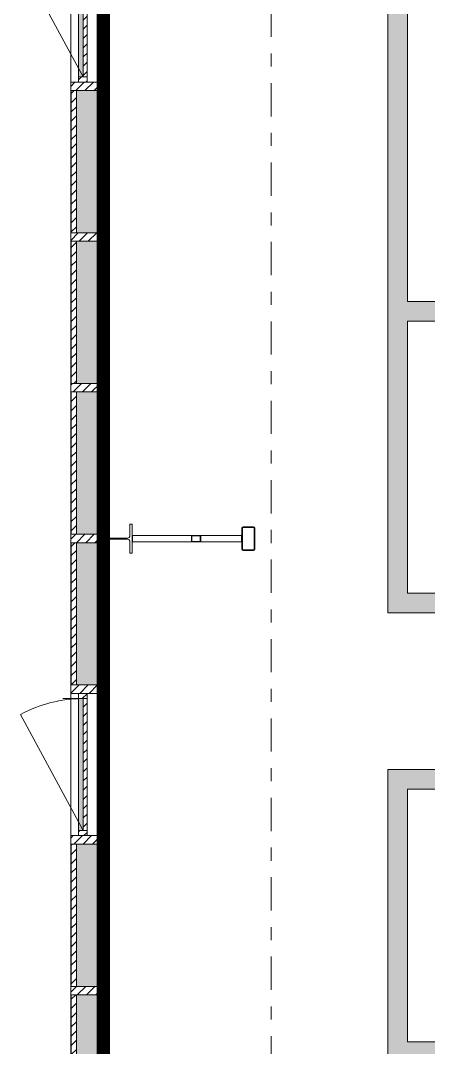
# Model space of a CAD drawing. Header units: metres. Extents: x 83 to 133, y -243 to -94.
# Drawn here: x 85.32 to 88.44, y -118.06 to -110.2 of the extents above; entities that cross this region are included whole.
import ezdxf

# ---------------------------------------------------------------- set-up
doc = ezdxf.new("R2010")
doc.units = ezdxf.units.M
doc.linetypes.add('DASHDOT', pattern=[25.4, 12.7, -6.35, 0, -6.35])
doc.linetypes.add('MP-HiddenLine', pattern=[0.006, 0.003, -0.003])
doc.layers.get('0').update_dxf_attribs({"lineweight": 5})
for name, color, linetype, lineweight in [('ARQ_Tramas Pladur', 253, 'Continuous', 5), ('BASE', 7, 'Continuous', 5), ('FOLHA', 15, 'Continuous', 5), ('MP_GENERICO', 7, 'Continuous', 5), ('PLADUR', 1, 'Continuous', 5)]:
    doc.layers.add(name, color=color, linetype=linetype, lineweight=lineweight)
pattern_1 = [(135, (-110.127, -85.828), (-0.035355339, -0.035355339), [])]
pattern_2 = [(135, (-115.897, -85.828), (-0.035355339, -0.035355339), [])]

# ---------------------------------------------------------------- blocks, each defined once
blk = doc.blocks.new('Family - ST_MetTrelica-1202378-200-HOSPITAL - PLANTA PISO 1')
at = {"layer": 'MP_GENERICO'}
for p, q in [((-0.094, 0.11), (-0.11, 0.11)), ((-0.11, 0.11), (-0.11, -0.11)), ((-0.094, 0.02275), (-0.094, 0.11)), ((0.11, 0.11), (0.094, 0.11)), ((0.094, 0.11), (0.094, 0.02275)), ((0.11, -0.11), (0.11, 0.11)), ((0.076, 0.00475), (-0.076, 0.00475)), ((-0.094, -0.11), (-0.094, -0.02275)), ((-0.076, -0.00475), (0.076, -0.00475)), ((0.094, -0.02275), (0.094, -0.11)), ((-0.11, -0.11), (-0.094, -0.11)), ((0.094, -0.11), (0.11, -0.11))]:
    blk.add_line(p, q, dxfattribs=at)
for centre, start, end in [((-0.076, 0.02275), 180, 270), ((0.076, 0.02275), 270, 0), ((-0.076, -0.02275), 90, 180), ((0.076, -0.02275), 0, 90)]:
    blk.add_arc(centre, 0.018, start, end, dxfattribs=at)
blk = doc.blocks.new('Family - Hospital da Trofa - Fachada v3-V76-200-HOSPITAL - PLANTA PISO 1')
at = {"layer": 'MP_GENERICO'}
for p, q in [((-0.019, 0), (-0.019, -0.0024)), ((-0.019, -0.0024), (0.019, -0.0024)), ((0.019, 0), (0.019, -0.0024))]:
    blk.add_line(p, q, dxfattribs=at)
blk = doc.blocks.new('Family - Weld-1202392-200-HOSPITAL - PLANTA PISO 1')
blk.add_blockref('Family - Hospital da Trofa - Fachada v3-V76-200-HOSPITAL - PLANTA PISO 1', (0, 0))
blk = doc.blocks.new('Family - ST_MetTrelica-1202419-200-HOSPITAL - PLANTA PISO 1')
at = {"layer": 'MP_GENERICO'}
for p, q in [((6.75, 1.04), (6.75, 0.96)), ((6.755, 0.96), (6.755, 1.04)), ((6.92, 1.05), (6.76, 1.05)), ((6.76, 1.045), (6.92, 1.045)), ((6.925, 1.04), (6.925, 0.96)), ((6.93, 0.96), (6.93, 1.04)), ((6.92, 0.955), (6.76, 0.955)), ((6.76, 0.95), (6.92, 0.95))]:
    blk.add_line(p, q, dxfattribs=at)
for centre, radius, start, end in [((6.76, 1.04), 0.01, 90, 180), ((6.76, 1.04), 0.005, 90, 180), ((6.92, 1.04), 0.01, 0, 90), ((6.92, 1.04), 0.005, 0, 90), ((6.76, 0.96), 0.01, 180, 270), ((6.76, 0.96), 0.005, 180, 270), ((6.92, 0.96), 0.005, 270, 0), ((6.92, 0.96), 0.01, 270, 360)]:
    blk.add_arc(centre, radius, start, end, dxfattribs=at)
blk = doc.blocks.new('Family - Hospital da Trofa - Fachada v3-1200319-200-HOSPITAL - PLANTA PISO 1')
at = {"layer": 'MP_GENERICO'}
blk.add_line((0.1892, 0.11), (0.185, 0.1142), dxfattribs=at)
blk = doc.blocks.new('Family - Weld-1202468-200-HOSPITAL - PLANTA PISO 1')
blk.add_blockref('Family - Hospital da Trofa - Fachada v3-1200319-200-HOSPITAL - PLANTA PISO 1', (6.68, 0))
blk = doc.blocks.new('Family - ST_MetTrelica-1202476-200-HOSPITAL - PLANTA PISO 1')
at = {"layer": 'MP_GENERICO'}
for p, q in [((6.815, 0.5726), (6.815, 0.11)), ((6.865, 0.11), (6.865, 0.5726))]:
    blk.add_line(p, q, dxfattribs=at)
blk = doc.blocks.new('Family - ST_MetTrelica-1202495-200-HOSPITAL - PLANTA PISO 1')
at = {"layer": 'MP_GENERICO'}
for p, q in [((6.815, 0.95), (6.815, 0.6278)), ((6.865, 0.6278), (6.865, 0.95)), ((6.859, 0.6365), (6.821, 0.6365)), ((6.821, 0.6322), (6.859, 0.6322)), ((6.815, 0.6278), (6.815, 0.5726)), ((6.818, 0.5726), (6.818, 0.6278)), ((6.859, 0.5683), (6.821, 0.5683)), ((6.821, 0.5639), (6.859, 0.5639)), ((6.862, 0.6278), (6.862, 0.5726)), ((6.865, 0.5726), (6.865, 0.6278))]:
    blk.add_line(p, q, dxfattribs=at)
at = {"layer": 'MP_GENERICO', "flags": 128}
for points in [[(6.821, 0.6365), (6.8198, 0.6363), (6.8187, 0.6358), (6.8177, 0.635), (6.8168, 0.634), (6.816, 0.6326), (6.8155, 0.6311), (6.8151, 0.6295), (6.815, 0.6278)], [(6.818, 0.6278), (6.8181, 0.6286), (6.8182, 0.6295), (6.8185, 0.6302), (6.8189, 0.6309), (6.8193, 0.6314), (6.8199, 0.6318), (6.8204, 0.6321), (6.821, 0.6322)], [(6.865, 0.6278), (6.8649, 0.6295), (6.8645, 0.6311), (6.864, 0.6326), (6.8632, 0.634), (6.8623, 0.635), (6.8613, 0.6358), (6.8602, 0.6363), (6.859, 0.6365)], [(6.859, 0.6322), (6.8596, 0.6321), (6.8601, 0.6318), (6.8607, 0.6314), (6.8611, 0.6309), (6.8615, 0.6302), (6.8618, 0.6295), (6.8619, 0.6286), (6.862, 0.6278)], [(6.815, 0.5726), (6.8151, 0.5709), (6.8155, 0.5693), (6.816, 0.5678), (6.8168, 0.5665), (6.8177, 0.5654), (6.8187, 0.5646), (6.8198, 0.5641), (6.821, 0.5639)], [(6.821, 0.5683), (6.8204, 0.5683), (6.8199, 0.5686), (6.8193, 0.569), (6.8189, 0.5695), (6.8185, 0.5702), (6.8182, 0.5709), (6.8181, 0.5718), (6.818, 0.5726)], [(6.862, 0.5726), (6.8619, 0.5718), (6.8618, 0.5709), (6.8615, 0.5702), (6.8611, 0.5695), (6.8607, 0.569), (6.8601, 0.5686), (6.8596, 0.5683), (6.859, 0.5683)], [(6.859, 0.5639), (6.8602, 0.5641), (6.8613, 0.5646), (6.8623, 0.5654), (6.8632, 0.5665), (6.864, 0.5678), (6.8645, 0.5693), (6.8649, 0.5709), (6.865, 0.5726)]]:
    blk.add_lwpolyline(points, dxfattribs=at)
blk = doc.blocks.new('Family - Hospital da Trofa - Fachada v3-V77-200-HOSPITAL - PLANTA PISO 1')
at = {"layer": 'MP_GENERICO'}
blk.add_line((6.8108, 0.95), (6.815, 0.9458), dxfattribs=at)
blk = doc.blocks.new('Family - Weld-1202553-200-HOSPITAL - PLANTA PISO 1')
blk.add_blockref('Family - Hospital da Trofa - Fachada v3-V77-200-HOSPITAL - PLANTA PISO 1', (0, 0))
blk = doc.blocks.new('Family - Hospital da Trofa - Fachada v3-1200453-200-HOSPITAL - PLANTA PISO 1')
at = {"layer": 'MP_GENERICO'}
for p, q in [((0.019, 0), (0.019, -0.0024)), ((-0.019, 0), (-0.019, -0.0024)), ((-0.019, -0.0024), (0.019, -0.0024))]:
    blk.add_line(p, q, dxfattribs=at)
blk = doc.blocks.new('Family - Weld-1202560-200-HOSPITAL - PLANTA PISO 1')
blk.add_blockref('Family - Hospital da Trofa - Fachada v3-1200453-200-HOSPITAL - PLANTA PISO 1', (0, 0))
blk = doc.blocks.new('Family - ST_MetTrelica-1202563-200-HOSPITAL - PLANTA PISO 1')
for name in ['Family - ST_MetTrelica-1202419-200-HOSPITAL - PLANTA PISO 1', 'Family - Weld-1202553-200-HOSPITAL - PLANTA PISO 1', 'Family - ST_MetTrelica-1202495-200-HOSPITAL - PLANTA PISO 1', 'Family - ST_MetTrelica-1202476-200-HOSPITAL - PLANTA PISO 1', 'Family - Weld-1202468-200-HOSPITAL - PLANTA PISO 1']:
    blk.add_blockref(name, (0, 0))
at = {"extrusion": (0, 0, -1)}
blk.add_blockref('Family - Weld-1202392-200-HOSPITAL - PLANTA PISO 1', (-6.84, 0.95), dxfattribs=at)
at = {"rotation": 270}
blk.add_blockref('Family - ST_MetTrelica-1202378-200-HOSPITAL - PLANTA PISO 1', (6.84, 0), dxfattribs=at)
at = {"extrusion": (0, 0, -1), "rotation": 180}
blk.add_blockref('Family - Weld-1202560-200-HOSPITAL - PLANTA PISO 1', (-6.84, 0.11), dxfattribs=at)
blk = doc.blocks.new('Direct Shape - ST_MetTrelica-1202601-200-HOSPITAL - PLANTA PISO 1')
at = {"layer": 'MP_GENERICO'}
for p, q in [((-0.094, 0.11), (-0.11, 0.11)), ((-0.11, 0.11), (-0.11, -0.11)), ((-0.094, 0.02275), (-0.094, 0.11)), ((0.11, 0.11), (0.094, 0.11)), ((0.094, 0.11), (0.094, 0.02275)), ((0.11, -0.11), (0.11, 0.11)), ((0.076, 0.00475), (-0.076, 0.00475)), ((-0.094, -0.11), (-0.094, -0.02275)), ((-0.076, -0.00475), (0.076, -0.00475)), ((0.094, -0.02275), (0.094, -0.11)), ((-0.11, -0.11), (-0.094, -0.11)), ((0.094, -0.11), (0.11, -0.11))]:
    blk.add_line(p, q, dxfattribs=at)
for centre, start, end in [((-0.076, 0.02275), 180, 270), ((0.076, 0.02275), 270, 0), ((-0.076, -0.02275), 90, 180), ((0.076, -0.02275), 0, 90)]:
    blk.add_arc(centre, 0.018, start, end, dxfattribs=at)
blk = doc.blocks.new('Family - Hospital da Trofa - Fachada v3-V78-200-HOSPITAL - PLANTA PISO 1')
at = {"layer": 'MP_GENERICO'}
for p, q in [((-0.019, 0), (-0.019, -0.0024)), ((-0.019, -0.0024), (0.019, -0.0024)), ((0.019, 0), (0.019, -0.0024))]:
    blk.add_line(p, q, dxfattribs=at)
blk = doc.blocks.new('Family - Weld-1202629-200-HOSPITAL - PLANTA PISO 1')
blk.add_blockref('Family - Hospital da Trofa - Fachada v3-V78-200-HOSPITAL - PLANTA PISO 1', (0, 0))
blk = doc.blocks.new('Direct Shape - ST_MetTrelica-1202683-200-HOSPITAL - PLANTA PISO 1')
at = {"layer": 'MP_GENERICO'}
for p, q in [((87.0131, -114.0874), (87.0131, -114.2474)), ((87.0181, -114.2474), (87.0181, -114.0874)), ((87.1031, -114.0774), (87.0231, -114.0774)), ((87.0231, -114.0824), (87.1031, -114.0824)), ((87.1081, -114.0874), (87.1081, -114.2474)), ((87.1131, -114.2474), (87.1131, -114.0874)), ((87.1031, -114.2524), (87.0231, -114.2524)), ((87.0231, -114.2574), (87.1031, -114.2574))]:
    blk.add_line(p, q, dxfattribs=at)
for centre, radius, start, end in [((87.0231, -114.0874), 0.01, 90, 180), ((87.0231, -114.0874), 0.005, 90, 180), ((87.1031, -114.0874), 0.01, 0, 90), ((87.1031, -114.0874), 0.005, 0, 90), ((87.0231, -114.2474), 0.01, 180, 270), ((87.0231, -114.2474), 0.005, 180, 270), ((87.1031, -114.2474), 0.005, 270, 0), ((87.1031, -114.2474), 0.01, 270, 0)]:
    blk.add_arc(centre, radius, start, end, dxfattribs=at)
blk = doc.blocks.new('Family - Hospital da Trofa - Fachada v3-1200560-200-HOSPITAL - PLANTA PISO 1')
at = {"layer": 'MP_GENERICO'}
blk.add_line((86.1731, -107.5167), (86.1774, -107.5124), dxfattribs=at)
blk = doc.blocks.new('Family - Weld-1202780-200-HOSPITAL - PLANTA PISO 1')
blk.add_blockref('Family - Hospital da Trofa - Fachada v3-1200560-200-HOSPITAL - PLANTA PISO 1', (0, -6.68))
blk = doc.blocks.new('Direct Shape - ST_MetTrelica-1202796-200-HOSPITAL - PLANTA PISO 1')
at = {"layer": 'MP_GENERICO'}
for p, q in [((86.6358, -114.1424), (86.1731, -114.1424)), ((86.1731, -114.1924), (86.6358, -114.1924))]:
    blk.add_line(p, q, dxfattribs=at)
blk = doc.blocks.new('Direct Shape - ST_MetTrelica-1202834-200-HOSPITAL - PLANTA PISO 1')
at = {"layer": 'MP_GENERICO'}
for p, q in [((86.627, -114.1484), (86.627, -114.1864)), ((86.6314, -114.1864), (86.6314, -114.1484)), ((86.6909, -114.1424), (86.6358, -114.1424)), ((86.6358, -114.1454), (86.6909, -114.1454)), ((87.0131, -114.1424), (86.6909, -114.1424)), ((86.6953, -114.1484), (86.6953, -114.1864)), ((86.6997, -114.1864), (86.6997, -114.1484)), ((86.6909, -114.1894), (86.6358, -114.1894)), ((86.6358, -114.1924), (86.6909, -114.1924)), ((86.6909, -114.1924), (87.0131, -114.1924))]:
    blk.add_line(p, q, dxfattribs=at)
at = {"layer": 'MP_GENERICO', "flags": 128}
for points in [[(86.6358, -114.1424), (86.6341, -114.1426), (86.6324, -114.1429), (86.6309, -114.1435), (86.6296, -114.1442), (86.6285, -114.1451), (86.6277, -114.1461), (86.6272, -114.1473), (86.627, -114.1484)], [(86.6314, -114.1484), (86.6315, -114.1479), (86.6317, -114.1473), (86.6321, -114.1468), (86.6327, -114.1463), (86.6333, -114.1459), (86.6341, -114.1457), (86.6349, -114.1455), (86.6358, -114.1454)], [(86.6997, -114.1484), (86.6995, -114.1473), (86.699, -114.1461), (86.6982, -114.1451), (86.6971, -114.1442), (86.6958, -114.1435), (86.6943, -114.1429), (86.6926, -114.1426), (86.6909, -114.1424)], [(86.6909, -114.1454), (86.6918, -114.1455), (86.6926, -114.1457), (86.6934, -114.1459), (86.694, -114.1463), (86.6946, -114.1468), (86.695, -114.1473), (86.6952, -114.1479), (86.6953, -114.1484)], [(86.627, -114.1864), (86.6272, -114.1876), (86.6277, -114.1887), (86.6285, -114.1898), (86.6296, -114.1907), (86.6309, -114.1914), (86.6324, -114.192), (86.6341, -114.1923), (86.6358, -114.1924)], [(86.6358, -114.1894), (86.6349, -114.1894), (86.6341, -114.1892), (86.6333, -114.1889), (86.6327, -114.1886), (86.6321, -114.1881), (86.6317, -114.1876), (86.6315, -114.187), (86.6314, -114.1864)], [(86.6953, -114.1864), (86.6952, -114.187), (86.695, -114.1876), (86.6946, -114.1881), (86.694, -114.1886), (86.6934, -114.1889), (86.6926, -114.1892), (86.6918, -114.1894), (86.6909, -114.1894)], [(86.6909, -114.1924), (86.6926, -114.1923), (86.6943, -114.192), (86.6958, -114.1914), (86.6971, -114.1907), (86.6982, -114.1898), (86.699, -114.1887), (86.6995, -114.1876), (86.6997, -114.1864)]]:
    blk.add_lwpolyline(points, dxfattribs=at)
blk = doc.blocks.new('Family - Hospital da Trofa - Fachada v3-V79-200-HOSPITAL - PLANTA PISO 1')
at = {"layer": 'MP_GENERICO'}
blk.add_line((87.0131, -114.1382), (87.0089, -114.1424), dxfattribs=at)
blk = doc.blocks.new('Family - Weld-1202950-200-HOSPITAL - PLANTA PISO 1')
blk.add_blockref('Family - Hospital da Trofa - Fachada v3-V79-200-HOSPITAL - PLANTA PISO 1', (0, 0))
blk = doc.blocks.new('Family - Hospital da Trofa - Fachada v3-1200810-200-HOSPITAL - PLANTA PISO 1')
at = {"layer": 'MP_GENERICO'}
for p, q in [((0.019, 0), (0.019, -0.0024)), ((-0.019, 0), (-0.019, -0.0024)), ((-0.019, -0.0024), (0.019, -0.0024))]:
    blk.add_line(p, q, dxfattribs=at)
blk = doc.blocks.new('Family - Weld-1202964-200-HOSPITAL - PLANTA PISO 1')
blk.add_blockref('Family - Hospital da Trofa - Fachada v3-1200810-200-HOSPITAL - PLANTA PISO 1', (0, 0))
blk = doc.blocks.new('Hospital da Trofa - Fachada v3_ifc-1-200-HOSPITAL - PLANTA PISO 1')
at = {"layer": 'MP_GENERICO', "lineweight": 5}
for name, p, rotation in [('Family - ST_MetTrelica-1202563-200-HOSPITAL - PLANTA PISO 1', (86.0631, -107.3274), 269.9999999999984), ('Direct Shape - ST_MetTrelica-1202601-200-HOSPITAL - PLANTA PISO 1', (86.0631, -114.1674), 180)]:
    blk.add_blockref(name, p, dxfattribs=dict(at, rotation=rotation))
for name in ['Direct Shape - ST_MetTrelica-1202683-200-HOSPITAL - PLANTA PISO 1', 'Direct Shape - ST_MetTrelica-1202796-200-HOSPITAL - PLANTA PISO 1', 'Direct Shape - ST_MetTrelica-1202834-200-HOSPITAL - PLANTA PISO 1', 'Family - Weld-1202950-200-HOSPITAL - PLANTA PISO 1', 'Family - Weld-1202780-200-HOSPITAL - PLANTA PISO 1']:
    blk.add_blockref(name, (0, 0), dxfattribs=at)
at = {"layer": 'MP_GENERICO', "lineweight": 5, "extrusion": (0, 0, -1)}
for name, p, rotation in [('Family - Weld-1202964-200-HOSPITAL - PLANTA PISO 1', (-86.1731, -114.1674), 270.0000000000016), ('Family - Weld-1202629-200-HOSPITAL - PLANTA PISO 1', (-87.0132, -114.1674), 90.0000000000016)]:
    blk.add_blockref(name, p, dxfattribs=dict(at, rotation=rotation))
blk = doc.blocks.new('Oscilo-Batente - N15000-2275764-200-HOSPITAL - PLANTA PISO 1')
at = {"layer": 'MP_GENERICO'}
h = blk.add_hatch(dxfattribs=at)
h.set_pattern_fill('FP_13', color=256, style=0, pattern_type=2)
h.set_pattern_definition(pattern_1)
h.paths.add_polyline_path([(0.5445, 0), (0.5045, 0), (0.5045, -0.065), (0.5445, -0.065)])
h.paths.add_polyline_path([(-0.5045, 0), (-0.5445, 0), (-0.5445, -0.065), (-0.5045, -0.065)])
at = {"layer": 'MP_GENERICO', "true_color": 0x808080}
h = blk.add_hatch(dxfattribs=at)
h.set_pattern_fill('FP_13', color=8, style=0, pattern_type=2)
h.set_pattern_definition(pattern_1)
h.paths.add_polyline_path([(0.5045, 0), (-0.5045, 0), (-0.5045, -0.03), (0.5045, -0.03)])
at = {"layer": 'MP_GENERICO', "true_color": 0xa5a5a5}
blk.add_hatch(color=253, dxfattribs=at).paths.add_polyline_path([(0.5045, -0.03), (-0.5045, -0.03), (-0.5045, -0.065), (0.5045, -0.065)])
at = {"layer": 'MP_GENERICO'}
for p, q in [((-0.5045, 0), (-0.5445, 0)), ((-0.5445, 0), (-0.5445, -0.065)), ((0.5445, 0), (-0.5445, 0)), ((-0.5445, 0), (-0.5445, -0.065)), ((0.5045, 0), (-0.5045, 0)), ((-0.5045, 0), (-0.5045, -0.03)), ((-0.5045, -0.065), (-0.5045, 0)), ((0.5045, -0.03), (0.5045, 0)), ((0.5045, 0), (0.5045, -0.065)), ((0.5445, 0), (0.5045, 0)), ((0.5445, -0.065), (0.5445, 0)), ((0.5445, -0.065), (0.5445, 0)), ((-0.5445, -0.065), (-0.5045, -0.065)), ((-0.5445, -0.065), (0.5445, -0.065)), ((-0.5045, -0.03), (0.5045, -0.03)), ((-0.5045, -0.03), (-0.5045, -0.186)), ((-0.5045, -0.065), (0.5045, -0.065)), ((0.5045, -0.03), (-0.3836, -0.5088)), ((0.5045, -0.065), (0.5445, -0.065))]:
    blk.add_line(p, q, dxfattribs=at)
blk.add_arc((0.5045, -0.03), 1.009, 180, 208.33079, dxfattribs=at)
blk = doc.blocks.new('Painel do sistema - Envidraçado 40mm FOYER-V4-200-HOSPITAL - PLANTA PISO 1')
at = {"layer": 'MP_GENERICO', "true_color": 0x808080}
h = blk.add_hatch(dxfattribs=at)
h.set_pattern_fill('FP_14', color=8, style=0, pattern_type=2)
h.set_pattern_definition([(135, (-111.281, -85.828), (-0.035355339, -0.035355339), [])])
h.paths.add_polyline_path([(0.5445, -0.08), (-0.5445, -0.08), (-0.5445, -0.12), (0.5445, -0.12)])
at = {"layer": 'MP_GENERICO'}
for p, q in [((0.5445, -0.08), (-0.5445, -0.08)), ((-0.5445, -0.08), (-0.5445, -0.12)), ((-0.5445, -0.12), (0.5445, -0.12)), ((0.5445, -0.12), (0.5445, -0.08))]:
    blk.add_line(p, q, dxfattribs=at)
blk = doc.blocks.new('Painel do sistema - Envidraçado 40mm FOYER-V5-200-HOSPITAL - PLANTA PISO 1')
at = {"layer": 'MP_GENERICO', "true_color": 0x808080}
h = blk.add_hatch(dxfattribs=at)
h.set_pattern_fill('FP_15', color=8, style=0, pattern_type=2)
h.set_pattern_definition([(135, (-112.435, -85.828), (-0.035355339, -0.035355339), [])])
h.paths.add_polyline_path([(0.5445, -0.08), (-0.5445, -0.08), (-0.5445, -0.12), (0.5445, -0.12)])
at = {"layer": 'MP_GENERICO'}
for p, q in [((0.5445, -0.08), (-0.5445, -0.08)), ((-0.5445, -0.08), (-0.5445, -0.12)), ((-0.5445, -0.12), (0.5445, -0.12)), ((0.5445, -0.12), (0.5445, -0.08))]:
    blk.add_line(p, q, dxfattribs=at)
blk = doc.blocks.new('Painel do sistema - Envidraçado 40mm FOYER-V6-200-HOSPITAL - PLANTA PISO 1')
at = {"layer": 'MP_GENERICO', "true_color": 0x808080}
h = blk.add_hatch(dxfattribs=at)
h.set_pattern_fill('FP_16', color=8, style=0, pattern_type=2)
h.set_pattern_definition([(135, (-113.589, -85.828), (-0.035355339, -0.035355339), [])])
h.paths.add_polyline_path([(0.5445, -0.08), (-0.5445, -0.08), (-0.5445, -0.12), (0.5445, -0.12)])
at = {"layer": 'MP_GENERICO'}
for p, q in [((0.5445, -0.08), (-0.5445, -0.08)), ((-0.5445, -0.08), (-0.5445, -0.12)), ((-0.5445, -0.12), (0.5445, -0.12)), ((0.5445, -0.12), (0.5445, -0.08))]:
    blk.add_line(p, q, dxfattribs=at)
blk = doc.blocks.new('Painel do sistema - Envidraçado 40mm FOYER-V7-200-HOSPITAL - PLANTA PISO 1')
at = {"layer": 'MP_GENERICO', "true_color": 0x808080}
h = blk.add_hatch(dxfattribs=at)
h.set_pattern_fill('FP_17', color=8, style=0, pattern_type=2)
h.set_pattern_definition([(135, (-114.743, -85.828), (-0.035355339, -0.035355339), [])])
h.paths.add_polyline_path([(0.5445, -0.08), (-0.5445, -0.08), (-0.5445, -0.12), (0.5445, -0.12)])
at = {"layer": 'MP_GENERICO'}
for p, q in [((0.5445, -0.08), (-0.5445, -0.08)), ((-0.5445, -0.08), (-0.5445, -0.12)), ((-0.5445, -0.12), (0.5445, -0.12)), ((0.5445, -0.12), (0.5445, -0.08))]:
    blk.add_line(p, q, dxfattribs=at)
blk = doc.blocks.new('Oscilo-Batente - N15000-V8-200-HOSPITAL - PLANTA PISO 1')
at = {"layer": 'MP_GENERICO'}
h = blk.add_hatch(dxfattribs=at)
h.set_pattern_fill('FP_18', color=256, style=0, pattern_type=2)
h.set_pattern_definition(pattern_2)
h.paths.add_polyline_path([(0.5445, 0), (0.5045, 0), (0.5045, -0.065), (0.5445, -0.065)])
h.paths.add_polyline_path([(-0.5045, 0), (-0.5445, 0), (-0.5445, -0.065), (-0.5045, -0.065)])
at = {"layer": 'MP_GENERICO', "true_color": 0x808080}
h = blk.add_hatch(dxfattribs=at)
h.set_pattern_fill('FP_18', color=8, style=0, pattern_type=2)
h.set_pattern_definition(pattern_2)
h.paths.add_polyline_path([(0.5045, 0), (-0.5045, 0), (-0.5045, -0.03), (0.5045, -0.03)])
at = {"layer": 'MP_GENERICO', "true_color": 0xa5a5a5}
blk.add_hatch(color=253, dxfattribs=at).paths.add_polyline_path([(0.5045, -0.03), (-0.5045, -0.03), (-0.5045, -0.065), (0.5045, -0.065)])
at = {"layer": 'MP_GENERICO'}
for p, q in [((-0.5045, 0), (-0.5445, 0)), ((-0.5445, 0), (-0.5445, -0.065)), ((0.5445, 0), (-0.5445, 0)), ((-0.5445, 0), (-0.5445, -0.065)), ((0.5045, 0), (-0.5045, 0)), ((-0.5045, 0), (-0.5045, -0.03)), ((-0.5045, -0.065), (-0.5045, 0)), ((0.5045, -0.03), (0.5045, 0)), ((0.5045, 0), (0.5045, -0.065)), ((0.5445, 0), (0.5045, 0)), ((0.5445, -0.065), (0.5445, 0)), ((0.5445, -0.065), (0.5445, 0)), ((-0.5445, -0.065), (-0.5045, -0.065)), ((-0.5445, -0.065), (0.5445, -0.065)), ((-0.5045, -0.03), (0.5045, -0.03)), ((-0.5045, -0.03), (-0.5045, -0.186)), ((-0.5045, -0.065), (0.5045, -0.065)), ((0.5045, -0.03), (-0.3836, -0.5088)), ((0.5045, -0.065), (0.5445, -0.065))]:
    blk.add_line(p, q, dxfattribs=at)
blk.add_arc((0.5045, -0.03), 1.009, 180, 208.33079, dxfattribs=at)
blk = doc.blocks.new('Painel do sistema - Envidraçado 40mm FOYER-V9-200-HOSPITAL - PLANTA PISO 1')
at = {"layer": 'MP_GENERICO', "true_color": 0x808080}
h = blk.add_hatch(dxfattribs=at)
h.set_pattern_fill('FP_19', color=8, style=0, pattern_type=2)
h.set_pattern_definition([(135, (-117.051, -85.828), (-0.035355339, -0.035355339), [])])
h.paths.add_polyline_path([(0.5445, -0.08), (-0.5445, -0.08), (-0.5445, -0.12), (0.5445, -0.12)])
at = {"layer": 'MP_GENERICO'}
for p, q in [((0.5445, -0.08), (-0.5445, -0.08)), ((-0.5445, -0.08), (-0.5445, -0.12)), ((-0.5445, -0.12), (0.5445, -0.12)), ((0.5445, -0.12), (0.5445, -0.08))]:
    blk.add_line(p, q, dxfattribs=at)
blk = doc.blocks.new('Rectangular Mullion - 250x65-V11-200-HOSPITAL - PLANTA PISO 1')
at = {"layer": 'MP_GENERICO'}
h = blk.add_hatch(dxfattribs=at)
h.set_pattern_fill('FP_22', color=256, style=0, pattern_type=2)
h.set_pattern_definition([(225, (-110.704, 85.828), (0.035355339, -0.035355339), [])])
h.paths.add_polyline_path([(0.0325, 0.125), (0.0325, -0.125), (-0.0325, -0.125), (-0.0325, 0.125)])
for p, q in [((-0.0325, 0.125), (0.0325, 0.125)), ((-0.0325, -0.125), (-0.0325, 0.125)), ((0.0325, 0.125), (0.0325, -0.125)), ((0.0325, -0.125), (-0.0325, -0.125))]:
    blk.add_line(p, q, dxfattribs=at)
blk = doc.blocks.new('Rectangular Mullion - 250x65-V12-200-HOSPITAL - PLANTA PISO 1')
at = {"layer": 'MP_GENERICO'}
h = blk.add_hatch(dxfattribs=at)
h.set_pattern_fill('FP_23', color=256, style=0, pattern_type=2)
h.set_pattern_definition([(225, (-111.858, 85.828), (0.035355339, -0.035355339), [])])
h.paths.add_polyline_path([(0.0325, 0.125), (0.0325, -0.125), (-0.0325, -0.125), (-0.0325, 0.125)])
for p, q in [((-0.0325, 0.125), (0.0325, 0.125)), ((-0.0325, -0.125), (-0.0325, 0.125)), ((0.0325, 0.125), (0.0325, -0.125)), ((0.0325, -0.125), (-0.0325, -0.125))]:
    blk.add_line(p, q, dxfattribs=at)
blk = doc.blocks.new('Rectangular Mullion - 250x65-V13-200-HOSPITAL - PLANTA PISO 1')
at = {"layer": 'MP_GENERICO'}
h = blk.add_hatch(dxfattribs=at)
h.set_pattern_fill('FP_24', color=256, style=0, pattern_type=2)
h.set_pattern_definition([(225, (-113.012, 85.828), (0.035355339, -0.035355339), [])])
h.paths.add_polyline_path([(0.0325, 0.125), (0.0325, -0.125), (-0.0325, -0.125), (-0.0325, 0.125)])
for p, q in [((-0.0325, 0.125), (0.0325, 0.125)), ((-0.0325, -0.125), (-0.0325, 0.125)), ((0.0325, 0.125), (0.0325, -0.125)), ((0.0325, -0.125), (-0.0325, -0.125))]:
    blk.add_line(p, q, dxfattribs=at)
blk = doc.blocks.new('Rectangular Mullion - 250x65-V14-200-HOSPITAL - PLANTA PISO 1')
at = {"layer": 'MP_GENERICO'}
h = blk.add_hatch(dxfattribs=at)
h.set_pattern_fill('FP_25', color=256, style=0, pattern_type=2)
h.set_pattern_definition([(225, (-114.166, 85.828), (0.035355339, -0.035355339), [])])
h.paths.add_polyline_path([(0.0325, -0.125), (-0.0325, -0.125), (-0.0325, 0.125), (0.0325, 0.125), (0.0325, -0.0973)])
for p, q in [((-0.0325, 0.125), (0.0325, 0.125)), ((-0.0325, -0.125), (-0.0325, 0.125)), ((0.0325, 0.125), (0.0325, -0.125)), ((0.0325, -0.125), (-0.0325, -0.125))]:
    blk.add_line(p, q, dxfattribs=at)
blk = doc.blocks.new('Rectangular Mullion - 250x65-V15-200-HOSPITAL - PLANTA PISO 1')
at = {"layer": 'MP_GENERICO'}
h = blk.add_hatch(dxfattribs=at)
h.set_pattern_fill('FP_26', color=256, style=0, pattern_type=2)
h.set_pattern_definition([(225, (-115.32, 85.828), (0.035355339, -0.035355339), [])])
h.paths.add_polyline_path([(0.0325, 0.125), (0.0325, -0.125), (-0.0325, -0.125), (-0.0325, 0.125)])
for p, q in [((-0.0325, 0.125), (0.0325, 0.125)), ((-0.0325, -0.125), (-0.0325, 0.125)), ((0.0325, 0.125), (0.0325, -0.125)), ((0.0325, -0.125), (-0.0325, -0.125))]:
    blk.add_line(p, q, dxfattribs=at)
blk = doc.blocks.new('Rectangular Mullion - 250x65-V16-200-HOSPITAL - PLANTA PISO 1')
at = {"layer": 'MP_GENERICO'}
h = blk.add_hatch(dxfattribs=at)
h.set_pattern_fill('FP_27', color=256, style=0, pattern_type=2)
h.set_pattern_definition([(225, (-116.474, 85.828), (0.035355339, -0.035355339), [])])
h.paths.add_polyline_path([(0.0325, 0.125), (0.0325, -0.125), (-0.0325, -0.125), (-0.0325, 0.125)])
for p, q in [((-0.0325, 0.125), (0.0325, 0.125)), ((-0.0325, -0.125), (-0.0325, 0.125)), ((0.0325, 0.125), (0.0325, -0.125)), ((0.0325, -0.125), (-0.0325, -0.125))]:
    blk.add_line(p, q, dxfattribs=at)
blk = doc.blocks.new('Painel do sistema - Envidraçado 40mm FOYER-V17-200-HOSPITAL - PLANTA PISO 1')
at = {"layer": 'MP_GENERICO', "true_color": 0x808080}
h = blk.add_hatch(dxfattribs=at)
h.set_pattern_fill('FP_29', color=8, style=0, pattern_type=2)
h.set_pattern_definition([(135, (-118.205, -85.828), (-0.035355339, -0.035355339), [])])
h.paths.add_polyline_path([(0.5445, -0.08), (-0.5445, -0.08), (-0.5445, -0.12), (0.5445, -0.12)])
at = {"layer": 'MP_GENERICO'}
for p, q in [((0.5445, -0.08), (-0.5445, -0.08)), ((-0.5445, -0.08), (-0.5445, -0.12)), ((-0.5445, -0.12), (0.5445, -0.12)), ((0.5445, -0.12), (0.5445, -0.08))]:
    blk.add_line(p, q, dxfattribs=at)
blk = doc.blocks.new('Rectangular Mullion - 250x65-V18-200-HOSPITAL - PLANTA PISO 1')
at = {"layer": 'MP_GENERICO'}
h = blk.add_hatch(dxfattribs=at)
h.set_pattern_fill('FP_30', color=256, style=0, pattern_type=2)
h.set_pattern_definition([(225, (-117.628, 85.828), (0.035355339, -0.035355339), [])])
h.paths.add_polyline_path([(0.0325, 0.125), (0.0325, -0.125), (-0.0325, -0.125), (-0.0325, 0.125)])
for p, q in [((-0.0325, 0.125), (0.0325, 0.125)), ((-0.0325, -0.125), (-0.0325, 0.125)), ((0.0325, 0.125), (0.0325, -0.125)), ((0.0325, -0.125), (-0.0325, -0.125))]:
    blk.add_line(p, q, dxfattribs=at)
blk = doc.blocks.new('Rectangular Mullion - 250x65-2265903-200-HOSPITAL - PLANTA PISO 1')
at = {"layer": 'MP_GENERICO', "true_color": 0xa5a5a5}
h = blk.add_hatch(color=253, dxfattribs=at)
h.paths.add_polyline_path([(85.9255, -109.5174), (85.9531, -109.5174), (85.9531, -108.4284), (85.7481, -108.4284), (85.7481, -109.5174)])
h.paths.add_polyline_path([(85.7081, -109.5174), (85.7081, -108.4284), (85.7031, -108.4284), (85.7031, -109.5174)])
at = {"layer": 'MP_GENERICO'}
for p, q in [((85.7031, -109.5174), (85.7031, -108.4284)), ((85.9531, -109.5174), (85.9531, -108.4284))]:
    blk.add_line(p, q, dxfattribs=at)
blk = doc.blocks.new('Rectangular Mullion - 250x65-V61-200-HOSPITAL - PLANTA PISO 1')
at = {"layer": 'MP_GENERICO', "true_color": 0xa5a5a5}
h = blk.add_hatch(color=253, dxfattribs=at)
h.paths.add_polyline_path([(85.9255, -114.1332), (85.9531, -114.1332), (85.9531, -113.0443), (85.7481, -113.0443), (85.7481, -114.1332)])
h.paths.add_polyline_path([(85.7031, -114.1332), (85.7081, -114.1332), (85.7081, -113.0443), (85.7031, -113.0443)])
at = {"layer": 'MP_GENERICO'}
for p, q in [((85.7031, -114.1332), (85.7031, -113.0443)), ((85.9531, -114.0574), (85.9531, -113.0443))]:
    blk.add_line(p, q, dxfattribs=at)
blk = doc.blocks.new('Rectangular Mullion - 250x65-V62-200-HOSPITAL - PLANTA PISO 1')
at = {"layer": 'MP_GENERICO', "true_color": 0xa5a5a5}
h = blk.add_hatch(color=253, dxfattribs=at)
h.paths.add_polyline_path([(85.7081, -115.2872), (85.7081, -114.1982), (85.7031, -114.1982), (85.7031, -115.2872)])
h.paths.add_polyline_path([(85.7481, -115.2872), (85.9531, -115.2872), (85.9531, -114.1982), (85.7481, -114.1982), (85.7481, -114.5338)])
at = {"layer": 'MP_GENERICO'}
for p, q in [((85.7031, -115.2872), (85.7031, -114.1982)), ((85.9531, -115.2872), (85.9531, -114.2774))]:
    blk.add_line(p, q, dxfattribs=at)
blk = doc.blocks.new('TS ST_BASE')
for p, q in [((85.7031, -109.5824), (85.7031, -110.6713)), ((85.7031, -115.3522), (85.7031, -116.4412))]:
    blk.add_line(p, q)
at = {"linetype": 'MP-HiddenLine'}
for p, q in [((85.7981, -110.6313), (85.7981, -110.3253)), ((85.7981, -116.4012), (85.7981, -116.0952))]:
    blk.add_line(p, q, dxfattribs=at)
at = {"lineweight": 5}
blk.add_blockref('Hospital da Trofa - Fachada v3_ifc-1-200-HOSPITAL - PLANTA PISO 1', (0, 0), dxfattribs=at)
at = {"rotation": 269.9999999999999}
for name, p in [('Oscilo-Batente - N15000-2275764-200-HOSPITAL - PLANTA PISO 1', (85.8281, -110.1269)), ('Painel do sistema - Envidraçado 40mm FOYER-V4-200-HOSPITAL - PLANTA PISO 1', (85.8281, -111.2808)), ('Painel do sistema - Envidraçado 40mm FOYER-V5-200-HOSPITAL - PLANTA PISO 1', (85.8281, -112.4348)), ('Painel do sistema - Envidraçado 40mm FOYER-V6-200-HOSPITAL - PLANTA PISO 1', (85.8281, -113.5888)), ('Painel do sistema - Envidraçado 40mm FOYER-V7-200-HOSPITAL - PLANTA PISO 1', (85.8281, -114.7427)), ('Oscilo-Batente - N15000-V8-200-HOSPITAL - PLANTA PISO 1', (85.8281, -115.8967)), ('Painel do sistema - Envidraçado 40mm FOYER-V9-200-HOSPITAL - PLANTA PISO 1', (85.8281, -117.0506)), ('Painel do sistema - Envidraçado 40mm FOYER-V17-200-HOSPITAL - PLANTA PISO 1', (85.8281, -118.2046))]:
    blk.add_blockref(name, p, dxfattribs=at)
at = {"extrusion": (0, 0, -1), "rotation": 270.0000000000001}
for name, p in [('Rectangular Mullion - 250x65-V11-200-HOSPITAL - PLANTA PISO 1', (-85.8281, -110.7038)), ('Rectangular Mullion - 250x65-V12-200-HOSPITAL - PLANTA PISO 1', (-85.8281, -111.8578)), ('Rectangular Mullion - 250x65-V13-200-HOSPITAL - PLANTA PISO 1', (-85.8281, -113.0118)), ('Rectangular Mullion - 250x65-V14-200-HOSPITAL - PLANTA PISO 1', (-85.8281, -114.1657)), ('Rectangular Mullion - 250x65-V15-200-HOSPITAL - PLANTA PISO 1', (-85.8281, -115.3197)), ('Rectangular Mullion - 250x65-V16-200-HOSPITAL - PLANTA PISO 1', (-85.8281, -116.4737)), ('Rectangular Mullion - 250x65-V18-200-HOSPITAL - PLANTA PISO 1', (-85.8281, -117.6276))]:
    blk.add_blockref(name, p, dxfattribs=at)
for name, p in [('Rectangular Mullion - 250x65-2265903-200-HOSPITAL - PLANTA PISO 1', (0, -2.3079)), ('Rectangular Mullion - 250x65-2265903-200-HOSPITAL - PLANTA PISO 1', (0, -3.4619)), ('Rectangular Mullion - 250x65-V61-200-HOSPITAL - PLANTA PISO 1', (0, 0)), ('Rectangular Mullion - 250x65-V62-200-HOSPITAL - PLANTA PISO 1', (0, 0)), ('Rectangular Mullion - 250x65-2265903-200-HOSPITAL - PLANTA PISO 1', (0, -8.0777)), ('Rectangular Mullion - 250x65-2265903-200-HOSPITAL - PLANTA PISO 1', (0, -9.2317))]:
    blk.add_blockref(name, p)

msp = doc.modelspace()

# ---------------------------------------------------------------- hatches: boundary and pattern name
at = {"layer": 'ARQ_Tramas Pladur'}
h = msp.add_hatch(color=256, dxfattribs=at)
h.dxf.hatch_style = 1
h.paths.add_polyline_path([(97.7314, -121.4822), (97.7314, -121.1189), (97.7314, -121.2746)])
h.paths.add_polyline_path([(90.4314, -113.515), (90.4314, -112.5011), (90.2814, -112.5011), (90.2814, -113.515)], flags=17)
h.paths.add_polyline_path([(90.4314, -114.585), (90.4314, -114.485), (90.2814, -114.485), (90.2814, -114.585)], flags=16)
h.paths.add_polyline_path([(89.6826, -115.935), (89.6826, -116.085), (90.2814, -116.085), (90.2814, -115.935)], flags=17)
h.paths.add_polyline_path([(88.7126, -116.085), (88.7126, -115.935), (88.1314, -115.935), (88.1314, -117.9039), (88.2814, -117.9039), (88.2814, -116.085)], flags=17)
h.paths.add_polyline_path([(88.7126, -114.735), (88.7126, -114.585), (88.2814, -114.585), (88.2814, -112.6161), (88.1314, -112.6161), (88.1314, -114.735)], flags=17)
h.paths.add_polyline_path([(97.7314, -121.5203), (98.4314, -121.5202), (98.4314, -127.0133), (98.5814, -127.0133), (98.5814, -121.7189), (98.7314, -121.7189), (98.7314, -127.0133), (102.7814, -127.0133), (102.7814, -123.2361), (102.6314, -123.2361), (102.6314, -125.0133), (101.9164, -125.0133), (101.9164, -125.1633), (102.6314, -125.1633), (102.6314, -126.8633), (98.8814, -126.8633), (98.8814, -125.1633), (100.9464, -125.1633), (100.9464, -125.0133), (98.8814, -125.0133), (98.8814, -121.7189), (99.8814, -121.7189), (99.8814, -121.4789), (99.7314, -121.4789), (99.7314, -121.5689), (98.5814, -121.5689), (98.5814, -121.3695), (97.7314, -121.3695)])
h.paths.add_polyline_path([(97.5814, -120.6364), (97.7314, -120.6364), (97.7314, -120.4189), (99.7314, -120.4189), (99.7314, -120.5089), (99.8814, -120.5089), (99.8814, -120.1539), (99.7314, -120.1539), (99.7314, -120.2689), (97.7314, -120.2689), (97.7314, -118.1689), (99.7314, -118.1689), (99.7314, -119.1839), (99.8814, -119.1839), (99.8814, -118.0189), (99.2814, -118.0189), (99.2814, -115.9189), (99.8814, -115.9189), (99.8814, -115.6539), (99.7314, -115.6539), (99.7314, -115.7689), (97.7314, -115.7689), (97.7314, -113.8011), (99.7314, -113.8011), (99.7314, -114.6839), (99.8814, -114.6839), (99.8814, -113.6511), (99.2814, -113.6511), (99.2814, -112.6511), (99.8814, -112.6511), (99.8814, -112.3861), (99.7314, -112.3861), (99.7314, -112.5011), (97.7314, -112.5011), (97.7314, -110.3011), (99.7314, -110.3011), (99.7314, -111.4161), (99.8814, -111.4161), (99.8814, -111.3011), (100.1464, -111.3011), (100.1464, -111.1511), (99.8814, -111.1511), (99.8814, -110.1511), (97.4664, -110.1511), (97.4664, -110.3011), (97.5814, -110.3011), (97.5814, -112.3511), (94.4314, -112.3511), (94.4314, -110.3011), (96.4964, -110.3011), (96.4964, -110.1511), (94.4314, -110.1511), (94.2814, -110.1511), (94.2814, -112.3511), (88.2814, -112.3511), (88.2814, -108.3511), (92.9464, -108.3511), (92.9464, -108.2011), (91.1314, -108.2011), (91.1314, -104.0011), (91.2464, -104.0011), (91.2464, -103.8511), (91.1314, -103.8511), (91.1314, -102.6511), (91.2464, -102.6511), (91.2464, -102.5011), (88.1314, -102.5011), (88.1314, -103.3011), (88.0664, -103.3011), (88.0664, -103.4511), (88.1314, -103.4511), (88.1314, -104.3951), (88.2814, -104.3951), (88.2814, -102.6511), (90.9814, -102.6511), (90.9814, -108.2011), (88.2814, -108.2011), (88.2814, -105.3651), (88.1314, -105.3651), (88.1314, -112.6161), (88.2814, -112.6161), (88.2814, -112.5011), (94.1814, -112.5011), (94.1814, -113.0161), (94.3314, -113.0161), (94.3314, -112.5011), (97.5814, -112.5011), (97.5814, -112.6511), (99.1314, -112.6511), (99.1314, -113.6511), (97.5814, -113.6511), (97.5814, -115.1189), (94.3314, -115.1189), (94.3314, -113.9861), (94.1814, -113.9861), (94.1814, -115.935), (93.2814, -115.935), (93.2814, -114.585), (89.6826, -114.585), (89.6826, -114.735), (90.2814, -114.735), (90.2814, -116.085), (90.4314, -116.085), (90.4314, -114.735), (93.1314, -114.735), (93.1314, -116.9339), (93.2814, -116.9339), (93.2814, -116.085), (94.3314, -116.085), (94.3314, -115.2689), (97.5814, -115.2689), (97.5814, -115.9189), (99.1314, -115.9189), (99.1314, -118.0189), (93.2814, -118.0189), (93.2814, -117.9039), (93.1314, -117.9039), (93.1314, -118.0189), (88.2814, -118.0189), (88.2814, -117.9039), (88.1314, -117.9039), (88.1314, -118.1689), (88.2814, -118.1689), (91.4814, -118.1689), (91.6314, -118.1689), (97.5814, -118.1689)])

# ---------------------------------------------------------------- linework, layer by layer
at = {"color": 5, "linetype": 'DASHDOT', "ltscale": 0.05, "true_color": 0x0000f5, "const_width": 0.1}
msp.add_lwpolyline([(85.9531, -100.3428), (131.2086, -100.3428), (131.2086, -149.0037), (85.9531, -149.0037)], close=True, dxfattribs=at)
at = {"layer": 'FOLHA', "linetype": 'DASHDOT', "ltscale": 0.02}
msp.add_line((87.2366, -150.4538), (87.2366, -97.7938), dxfattribs=at)
at = {"layer": 'PLADUR'}
for p, q in [((90.2814, -114.735), (88.1314, -114.735)), ((90.2814, -115.935), (88.1314, -115.935))]:
    msp.add_line(p, q, dxfattribs=at)
for points in [[(88.1314, -103.4511), (88.1314, -114.735)], [(90.2814, -112.5011), (88.2814, -112.5011), (88.2814, -114.585), (90.2814, -114.585), (90.2814, -114.585), (90.2814, -114.585), (90.2814, -114.585), (93.2814, -114.585), (93.2814, -115.935), (94.1814, -115.935), (94.1814, -112.5011), (90.4314, -112.5011)], [(88.1314, -115.935), (88.1314, -121.1189)]]:
    msp.add_lwpolyline(points, dxfattribs=at)
for points in [[(94.2814, -108.3511), (94.2814, -112.3511), (88.2814, -112.3511), (88.2814, -108.3511)], [(93.1314, -118.0189), (88.2814, -118.0189), (88.2814, -116.085), (90.2814, -116.085), (90.2814, -116.085), (90.4314, -116.085), (90.4314, -114.735), (93.1314, -114.735)]]:
    msp.add_lwpolyline(points, close=True, dxfattribs=at)

# ---------------------------------------------------------------- block references
at = {"layer": 'BASE'}
msp.add_blockref('TS ST_BASE', (0, 0), dxfattribs=at)

doc.saveas('drawing.dxf')
